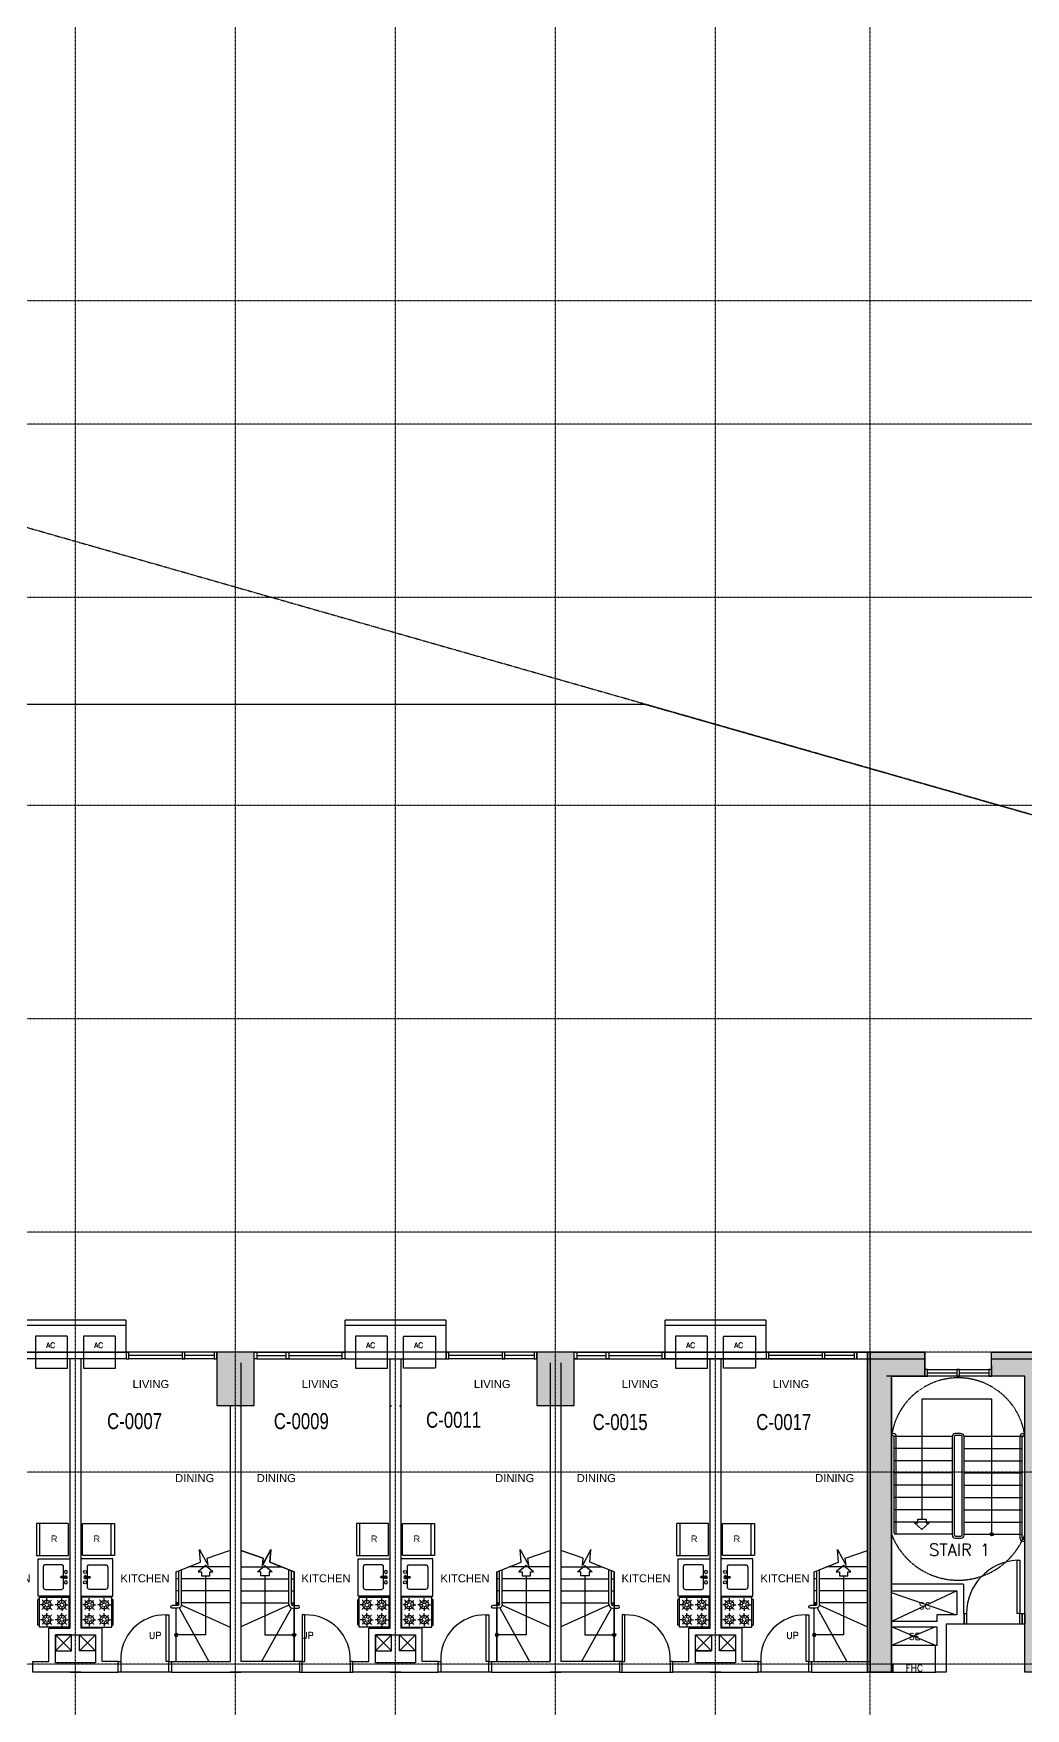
# Model space of a CAD drawing. Header units: inches. Extents: x -189245 to 740841, y -215444 to 469401.
# Drawn here: x 92276 to 110876, y -115911 to -84505 of the extents above; entities that cross this region are included whole.
import ezdxf
from ezdxf.enums import TextEntityAlignment as Align

# ---------------------------------------------------------------- set-up
doc = ezdxf.new("R2010")
doc.units = ezdxf.units.IN
doc.header["$LTSCALE"] = 10
doc.header["$MEASUREMENT"] = 0
for name, pattern in [('GRID NORMAL$0$GRID BASEMENT$0$GRID GROUND$0$GRID$0$$0$PHANTOM', [2.5, 1.25, -0.25, 0.25, -0.25, 0.25, -0.25]), ('HIDDEN', [0.375, 0.25, -0.125]), ('HIDDEN2', [0.1875, 0.125, -0.0625])]:
    doc.linetypes.add(name, pattern=pattern)
for name, color, linetype in [('2', 2, 'Continuous'), ('3', 252, 'Continuous'), ('A-CMU PLASTER', 8, 'Continuous'), ('A-CMU WALL', 4, 'Continuous'), ('A-DOOR', 1, 'Continuous'), ('A-EQUIPMENT', 2, 'Continuous'), ('A-EQUIPTMENT', 1, 'Continuous'), ('A-FIXTURE', 2, 'Continuous'), ('A-GRID', 8, 'Continuous'), ('A-HATCH-CMU', 8, 'Continuous'), ('A-HATCH-SOLID', 252, 'Continuous'), ('A-RAILING', 2, 'Continuous'), ('A-SHEARWALL', 6, 'Continuous'), ('A-STAIR', 1, 'Continuous'), ('A-TEXT', 3, 'Continuous'), ('A-UNIT NUMBER', 2, 'Continuous'), ('A-WINDOW', 2, 'Continuous'), ('BEAM-BODY PLANS', 150, 'HIDDEN2'), ('COLUMN', 6, 'Continuous'), ('DOORTAG', 1, 'Continuous'), ('GRID BASEMENT$0$A-PROPERTY LINE', 1, 'Continuous'), ('TEXT', 3, 'Continuous'), ('TSG- DIM1', 1, 'Continuous'), ('TSG- DIM_PIPE CHASE', 1, 'Continuous'), ('TSG- plaster', 4, 'Continuous'), ('TSG- PRE CAST', 4, 'Continuous'), ('TSG-DIM_WINDWS', 1, 'Continuous')]:
    doc.layers.add(name, color=color, linetype=linetype)
doc.styles.add('ARIAL', font='ARIAL.TTF', dxfattribs={"width": 0.75})
doc.styles.add('PRSP_Simplex', font='simplex.shx')

# ---------------------------------------------------------------- blocks, each defined once
blk = doc.blocks.new('REF')
at = {"color": 1, "linetype": 'HIDDEN2'}
blk.add_line((-300, 535), (300, 535), dxfattribs=at)
blk.add_lwpolyline([(-300, 0), (300, 0), (300, 600), (-300, 600)], close=True, dxfattribs=at)
blk = doc.blocks.new('RANGE2')
at = {"layer": 'A-FIXTURE', "color": 1, "linetype": 'HIDDEN2'}
for p, q in [((-280, 0), (280, 0)), ((-280, 0), (-280, -560)), ((280, -560), (280, 0)), ((-166, -140), (-262, -140)), ((-158, -122), (-227, -53)), ((-158, -158), (-227, -227)), ((-140, -114), (-140, -18)), ((-140, -166), (-140, -262)), ((-140, -394), (-140, -298)), ((-122, -122), (-53, -53)), ((-122, -158), (-53, -227)), ((-114, -140), (-18, -140)), ((114, -140), (18, -140)), ((122, -122), (53, -53)), ((122, -158), (53, -227)), ((140, -114), (140, -18)), ((140, -166), (140, -262)), ((140, -394), (140, -298)), ((158, -122), (227, -53)), ((158, -158), (227, -227)), ((166, -140), (262, -140)), ((-280, -560), (280, -560)), ((-166, -420), (-262, -420)), ((-246, -560), (-246, -590)), ((-246, -590), (246, -590)), ((-158, -402), (-227, -333)), ((-158, -438), (-227, -507)), ((-140, -446), (-140, -542)), ((-122, -402), (-53, -333)), ((-122, -438), (-53, -507)), ((-114, -420), (-18, -420)), ((114, -420), (18, -420)), ((122, -402), (53, -333)), ((122, -438), (53, -507)), ((140, -446), (140, -542)), ((158, -402), (227, -333)), ((158, -438), (227, -507)), ((166, -420), (262, -420)), ((246, -560), (246, -590))]:
    blk.add_line(p, q, dxfattribs=at)
for centre in [(-140, -140), (140, -140), (-140, -420), (140, -420)]:
    blk.add_circle(centre, 80, dxfattribs=at)
blk = doc.blocks.new('SINK3')
at = {"layer": 'A-FIXTURE', "color": 2, "linetype": 'Continuous'}
for p, q in [((421, 17), (335, 17)), ((421, -12), (335, -12))]:
    blk.add_line(p, q, dxfattribs=at)
blk.add_lwpolyline([(40, 232), (342, 232, -0.414214), (382, 192), (382, -192, -0.414214), (342, -232), (40, -232, -0.414214), (0, -192), (0, 192, -0.414214)], format="xyb", close=True, dxfattribs=at)
at = {"layer": 'A-FIXTURE', "color": 2, "linetype": 'ByBlock'}
for centre in [(425, 100), (425, -95)]:
    blk.add_circle(centre, 28.8, dxfattribs=at)
at = {"layer": 'A-FIXTURE', "color": 2, "linetype": 'Continuous'}
for centre, radius, start, end in [((342, 3), 15.7, 115.7914, 244.2086), ((421, 3), 27.3, 211.2757, 148.7243), ((414, 3), 15.7, 295.7914, 64.2086)]:
    blk.add_arc(centre, radius, start, end, dxfattribs=at)
blk = doc.blocks.new('A$C5637576F')
at = {"layer": 'A-FIXTURE'}
blk.add_lwpolyline([(0, 600), (600, 600), (600, 1300), (0, 1300)], dxfattribs=at)
at = {"layer": 'A-FIXTURE', "extrusion": (-1.97215e-31, -2.87222e-43, -1), "zscale": -1, "rotation": 90}
blk.add_blockref('REF', (-31, 1661), dxfattribs=at)
at = {"layer": 'A-FIXTURE', "extrusion": (6.16298e-32, -1.81217e-47, -1), "xscale": -1, "zscale": -0.9999999999999999, "rotation": 180}
blk.add_blockref('SINK3', (-505, 959), dxfattribs=at)
at = {"layer": 'A-FIXTURE', "linetype": 'HIDDEN2', "extrusion": (1.97215e-31, -8.75812e-47, -1), "xscale": -1, "zscale": -1, "rotation": 270}
blk.add_blockref('RANGE2', (-19, 300), dxfattribs=at)
at = {"layer": 'A-TEXT', "insert": (363, 1739), "char_height": 125, "width": 5794.76, "attachment_point": 3}
blk.add_mtext('{\\fArial|b0|i0|c0|p34;R}', dxfattribs=at)
blk = doc.blocks.new('A$C4F220A58')
at = {"layer": 'A-FIXTURE'}
for p, q in [((-6050, -5550), (-6050, -4950)), ((-7450, -5550), (-6050, -5550)), ((-7450, -12450), (-6050, -12450)), ((-6050, -12450), (-6050, -13050))]:
    blk.add_line(p, q, dxfattribs=at)
for points in [[(-31600, -6825), (-31000, -6825), (-31000, -6125), (-31600, -6125)], [(-25800, -6825), (-26400, -6825), (-26400, -6125), (-25800, -6125)], [(-19800, -6825), (-20400, -6825), (-20400, -6125), (-19800, -6125)], [(-19600, -6825), (-19000, -6825), (-19000, -6125), (-19600, -6125)], [(-13800, -6825), (-14400, -6825), (-14400, -6125), (-13800, -6125)], [(-16800, -11474), (-17400, -11474), (-17400, -12174), (-16800, -12174)]]:
    blk.add_lwpolyline(points, dxfattribs=at)
at = {"layer": 'A-FIXTURE', "xscale": -1}
blk.add_blockref('RANGE2', (-5730, -4967), dxfattribs=at)
at = {"layer": 'A-FIXTURE', "extrusion": (-1.43477e-47, -6.16298e-32, -1), "xscale": -1, "zscale": -1, "rotation": 270}
blk.add_blockref('SINK3', (6589, -5481), dxfattribs=at)
at = {"layer": 'A-FIXTURE', "xscale": -1}
for p, rotation in [((-31569, -5764), 270), ((-7410, -11500), 270), ((-16831, -12535), 90)]:
    blk.add_blockref('REF', p, dxfattribs=dict(at, rotation=rotation))
at = {"layer": 'A-FIXTURE'}
for name, p, rotation in [('REF', (-25831, -5764), 90), ('REF', (-19832, -5764), 90), ('REF', (-13831, -5764), 90), ('SINK3', (-19095, -6466), 180), ('REF', (-7410, -6550), 270), ('RANGE2', (-5730, -13032), 180)]:
    blk.add_blockref(name, p, dxfattribs=dict(at, rotation=rotation))
at = {"layer": 'A-FIXTURE', "extrusion": (-1.97215e-31, -2.63707e-43, -1), "zscale": -1, "rotation": 90}
blk.add_blockref('REF', (19569, -5764), dxfattribs=at)
at = {"layer": 'A-FIXTURE', "extrusion": (6.16298e-32, -7.36223e-45, -1), "xscale": -1, "zscale": -0.9999999999999999, "rotation": 180}
blk.add_blockref('SINK3', (31095, -6466), dxfattribs=at)
at = {"layer": 'A-FIXTURE', "extrusion": (-6.16298e-32, -7.36223e-45, -1), "zscale": -0.9999999999999999, "rotation": 180}
for p in [(26305, -6466), (14305, -6466)]:
    blk.add_blockref('SINK3', p, dxfattribs=at)
at = {"layer": 'A-FIXTURE', "extrusion": (-6.16298e-32, -1.81217e-47, -1), "zscale": -0.9999999999999999, "rotation": 180}
blk.add_blockref('SINK3', (20305, -6466), dxfattribs=at)
at = {"layer": 'A-FIXTURE', "linetype": 'HIDDEN2', "extrusion": (1.97215e-31, -2.36106e-44, -1), "xscale": -1, "zscale": -1, "rotation": 270}
blk.add_blockref('RANGE2', (31582, -7125), dxfattribs=at)
at = {"layer": 'A-FIXTURE', "linetype": 'HIDDEN2', "extrusion": (-1.97215e-31, -2.36106e-44, -1), "zscale": -1, "rotation": 90}
for p in [(25818, -7125), (13818, -7125)]:
    blk.add_blockref('RANGE2', p, dxfattribs=at)
at = {"layer": 'A-FIXTURE', "linetype": 'HIDDEN2', "extrusion": (-1.97215e-31, -1.09476e-46, -1), "zscale": -1, "rotation": 90}
blk.add_blockref('RANGE2', (19819, -7125), dxfattribs=at)
at = {"layer": 'A-FIXTURE', "linetype": 'HIDDEN2', "rotation": 90}
blk.add_blockref('RANGE2', (-19582, -7125), dxfattribs=at)
at = {"layer": 'A-FIXTURE', "linetype": 'HIDDEN2', "extrusion": (-1.97215e-31, 2.36106e-44, -1), "xscale": -1, "zscale": -1, "rotation": 90}
blk.add_blockref('RANGE2', (16818, -11174), dxfattribs=at)
at = {"layer": 'A-FIXTURE', "extrusion": (-6.16298e-32, 7.36223e-45, -1), "xscale": -1, "zscale": -0.9999999999999999}
blk.add_blockref('SINK3', (17305, -11833), dxfattribs=at)
at = {"layer": 'A-FIXTURE', "extrusion": (-1.43477e-47, 6.16298e-32, -1), "zscale": -1, "rotation": 270}
blk.add_blockref('SINK3', (6589, -12519), dxfattribs=at)
at = {"layer": 'TSG-DIM_WINDWS'}
for p in [(-25600, -7425), (-13600, -7425)]:
    blk.add_blockref('A$C5637576F', p, dxfattribs=at)
at = {"layer": 'A-TEXT', "char_height": 125, "width": 5794.76}
for insert, attachment_point in [((-31237, -5686), 3), ((-26163, -5686), 1), ((-20164, -5686), 1), ((-19237, -5686), 3), ((-14163, -5686), 1), ((-7094, -6523), 3), ((-7094, -11526), 9), ((-17144, -12613), 7)]:
    blk.add_mtext('{\\fArial|b0|i0|c0|p34;R}', dxfattribs=dict(at, insert=insert, attachment_point=attachment_point))
at = {"layer": 'TEXT', "char_height": 150, "width": 1290}
for s, insert, attachment_point in [('{\\fArial|b0|i0|c0|p34;LIVING}', (-29943, -2924), 9), ('{\\fArial|b0|i0|c0|p34;LIVING}', (-27457, -2924), 7), ('{\\fArial|b0|i0|c0|p34;LIVING}', (-23943, -2924), 9), ('{\\fArial|b0|i0|c0|p34;LIVING}', (-21457, -2924), 7), ('{\\fArial|b0|i0|c0|p34;LIVING}', (-18230, -2924), 7), ('{\\fArial|b0|i0|c0|p34;LIVING}', (-15457, -2924), 7), ('{\\fArial|b0|i0|c0|p34;LIVING}', (-11943, -2924), 9), ('{\\fArial|b0|i0|c0|p34;LIVING}', (-2026, -3302), 9), ('{\\fArial|b0|i0|c0|p34;BEDROOM 2}', (-6785, -3532), 1), ('{\\fArial|b0|i0|c0|p34;DINING}', (-29098, -4688), 9), ('{\\fArial|b0|i0|c0|p34;DINING}', (-28302, -4688), 7), ('{\\fArial|b0|i0|c0|p34;DINING}', (-23098, -4688), 9), ('{\\fArial|b0|i0|c0|p34;DINING}', (-22302, -4688), 7), ('{\\fArial|b0|i0|c0|p34;DINING}', (-17098, -4688), 9), ('{\\fArial|b0|i0|c0|p34;DINING}', (-16302, -4688), 7), ('{\\fArial|b0|i0|c0|p34;DINING}', (-11098, -4688), 9), ('{\\fArial|b0|i0|c0|p34;DINING}', (-1762, -5521), 9), ('{\\fArial|b0|i0|c0|p34;KITCHEN}', (-5347, -6385), 9), ('{\\fArial|b0|i0|c0|p34;KITCHEN}', (-29938, -6566), 9), ('{\\fArial|b0|i0|c0|p34;KITCHEN}', (-27462, -6566), 7), ('{\\fArial|b0|i0|c0|p34;KITCHEN}', (-23938, -6566), 9), ('{\\fArial|b0|i0|c0|p34;KITCHEN}', (-21462, -6566), 7), ('{\\fArial|b0|i0|c0|p34;KITCHEN}', (-15462, -6566), 7), ('{\\fArial|b0|i0|c0|p34;KITCHEN}', (-11938, -6566), 9), ('{\\fArial|b0|i0|c0|p34;KITCHEN}', (-17442, -11867), 9), ('{\\fArial|b0|i0|c0|p34;KITCHEN}', (-5347, -11665), 3), ('{\\fArial|b0|i0|c0|p34;DINING}', (-1762, -12528), 3), ('{\\fArial|b0|i0|c0|p34;DINING}', (-17219, -13673), 9), ('{\\fArial|b0|i0|c0|p34;BEDROOM 2}', (-6785, -14409), 1), ('{\\fArial|b0|i0|c0|p34;LIVING}', (-2026, -14748), 3), ('{\\fArial|b0|i0|c0|p34;LIVING}', (-18105, -15132), 9)]:
    blk.add_mtext(s, dxfattribs=dict(at, insert=insert, attachment_point=attachment_point))
blk = doc.blocks.new('A$C43B13249')
at = {"layer": 'A-RAILING', "color": 2}
for p, q in [((900, 1075), (900, 1723)), ((950, 1075), (950, 1703)), ((975, 1050), (1075, 1050)), ((975, 1000), (1075, 1000))]:
    blk.add_line(p, q, dxfattribs=at)
for centre, radius, start, end in [((975, 1075), 75, 180, 270), ((975, 1075), 25, 180, 270), ((1075, 1025), 25, 270, 90)]:
    blk.add_arc(centre, radius, start, end, dxfattribs=at)
at = {"layer": 'A-STAIR'}
for p, q in [((0, 1775), (768, 1775)), ((1000, 1050), (1000, 1683)), ((0, 1550), (900, 1550)), ((0, 1325), (900, 1325)), ((950, 1550), (1000, 1550)), ((950, 1325), (1000, 1325)), ((0, 1100), (900, 1100)), ((902, 1056), (0, 650)), ((947, 1005), (389, 0)), ((1000, 1100), (950, 1078)), ((950, 1100), (1000, 1100)), ((1000, 1100), (972, 1050)), ((1000, 0), (1000, 1000))]:
    blk.add_line(p, q, dxfattribs=at)
at = {"layer": 'A-STAIR', "color": 2}
blk.add_lwpolyline([(1000, 1683), (545, 1864), (565, 2102), (403, 1802), (420, 1936), (0, 2079)], dxfattribs=at)
blk.add_lwpolyline([(313, 1679), (450, 1803), (586, 1679), (528, 1679), (528, 1610), (372, 1610), (372, 1679)], close=True, dxfattribs=at)
at = {"layer": 'A-STAIR'}
blk.add_lwpolyline([(450, 1610), (450, 500), (1000, 500)], dxfattribs=at)
at = {"layer": 'A-STAIR', "color": 2}
blk.add_circle((1000, 500), 30, dxfattribs=at)
blk = doc.blocks.new('grid')
at = {"layer": 'A-GRID', "linetype": 'GRID NORMAL$0$GRID BASEMENT$0$GRID GROUND$0$GRID$0$$0$PHANTOM'}
for p, q in [((-68858.8, -228688.5), (-68858.8, -289256.3)), ((-65858.8, -228688.5), (-65858.8, -289256.3)), ((-62858.8, -228688.5), (-62858.8, -289256.3)), ((-59858.8, -228688.5), (-59858.8, -289256.3)), ((-56858.8, -228688.5), (-56858.8, -289256.3)), ((-53958.8, -228688.5), (-53958.8, -289256.3)), ((-33688.1, -235324.1), (-100703.6, -235324.1)), ((-33688.1, -237636.6), (-100703.6, -237636.6)), ((-33688.1, -240886.6), (-100703.6, -240886.6)), ((-33688.1, -244786.6), (-100703.6, -244786.6)), ((-33688.1, -248786.6), (-100703.6, -248786.6)), ((-33688.1, -252786.6), (-100703.5, -252786.6)), ((-33688.1, -255036.6), (-100703.5, -255036.6)), ((-33688.1, -257286.6), (-100703.5, -257286.6)), ((-33688.1, -260886.6), (-100703.6, -260886.6))]:
    blk.add_line(p, q, dxfattribs=at)

msp = doc.modelspace()

# ---------------------------------------------------------------- hatches: boundary and pattern name
at = {"layer": 'A-HATCH-SOLID'}
for points in [[(108364.01965, -115230.85693), (108364.01965, -109680.85693), (108989.01965, -109680.85693), (108989.01965, -109230.85693), (107914.01965, -109230.85693), (107914.01965, -115230.85693)], [(110864.01965, -115230.85693), (110864.01965, -109680.85693), (110239.01965, -109680.85693), (110239.01965, -109230.85693), (111314.01965, -109230.85693), (111314.01965, -115230.85693)]]:
    msp.add_hatch(color=254, dxfattribs=at).paths.add_polyline_path(points)
at = {"layer": 'COLUMN', "linetype": 'Continuous'}
for points in [[(95714.01965, -110230.85693), (96414.01965, -110230.85693), (96414.01965, -109230.85693), (95714.01965, -109230.85693)], [(101714.37779, -110230.85693), (102414.37779, -110230.85693), (102414.37779, -109230.85693), (101714.37779, -109230.85693)]]:
    msp.add_hatch(color=253, dxfattribs=at).paths.add_polyline_path(points)

# ---------------------------------------------------------------- linework, layer by layer
at = {"layer": '2', "color": 2}
for points in [[(94814.01965, -115030.85693), (94764.01965, -115030.85693), (94764.01965, -114155.85693), (94814.01965, -114155.85693)], [(97314.01965, -115030.85693), (97364.01965, -115030.85693), (97364.01965, -114155.85693), (97314.01965, -114155.85693)], [(100814.01965, -115030.85693), (100764.01965, -115030.85693), (100764.01965, -114155.85693), (100814.01965, -114155.85693)], [(103314.01965, -115030.85693), (103364.01965, -115030.85693), (103364.01965, -114155.85693), (103314.01965, -114155.85693)], [(106814.01965, -115030.85693), (106764.01965, -115030.85693), (106764.01965, -114155.85693), (106814.01965, -114155.85693)], [(93864.01965, -115030.85693), (93914.01965, -115030.85693), (93914.01965, -115230.85693), (93864.01965, -115230.85693)], [(94814.01965, -115030.85693), (94864.01965, -115030.85693), (94864.01965, -115230.85693), (94814.01965, -115230.85693)], [(97314.01965, -115030.85693), (97264.01965, -115030.85693), (97264.01965, -115230.85693), (97314.01965, -115230.85693)], [(98264.01965, -115030.85693), (98214.01965, -115030.85693), (98214.01965, -115230.85693), (98264.01965, -115230.85693)], [(99864.01965, -115030.85693), (99914.01965, -115030.85693), (99914.01965, -115230.85693), (99864.01965, -115230.85693)], [(100814.01965, -115030.85693), (100864.01965, -115030.85693), (100864.01965, -115230.85693), (100814.01965, -115230.85693)], [(103314.01965, -115030.85693), (103264.01965, -115030.85693), (103264.01965, -115230.85693), (103314.01965, -115230.85693)], [(104264.01965, -115030.85693), (104214.01965, -115030.85693), (104214.01965, -115230.85693), (104264.01965, -115230.85693)], [(105864.01965, -115030.85693), (105914.01965, -115030.85693), (105914.01965, -115230.85693), (105864.01965, -115230.85693)], [(106814.01965, -115030.85693), (106864.01965, -115030.85693), (106864.01965, -115230.85693), (106814.01965, -115230.85693)]]:
    msp.add_lwpolyline(points, close=True, dxfattribs=at)
at = {"layer": '3', "color": 251, "linetype": 'GRID NORMAL$0$GRID BASEMENT$0$GRID GROUND$0$GRID$0$$0$PHANTOM', "flags": 128}
msp.add_lwpolyline([(122371.35219, -102411.03171), (121907.36937, -111088.63621), (122289.02822, -123192.62054), (123264.2428, -131263.91886), (68600.45806, -144612.45953), (67343.32397, -137766.93444), (66388.25096, -130469.16522), (65807.8851, -123132.083), (65604.30197, -115794.90685), (65780.48662, -108467.02455), (66335.07245, -101137.97723), (67262.72419, -93856.83294), (68496.50524, -87007.06036), (122390.30657, -102403.83529)], dxfattribs=at)
at = {"layer": 'A-CMU PLASTER', "ltscale": 10}
for p, q in [((108989.14465, -109480.91053), (108989.14465, -109680.91053)), ((110239.01965, -109480.85693), (110239.01965, -109680.85693))]:
    msp.add_line(p, q, dxfattribs=at)
at = {"layer": 'A-CMU WALL', "color": 1}
for p, q in [((109565.29642, -114155.01), (108366.33574, -113743.30139)), ((109191.33574, -114730.40139), (108366.33574, -114379.90139)), ((109189.20434, -114379.90139), (108366.33579, -114730.40137))]:
    msp.add_line(p, q, dxfattribs=at)
at = {"layer": 'A-CMU WALL', "color": 1, "linetype": 'ByBlock', "ltscale": 100}
msp.add_line((109588.95109, -113706.35201), (108366.46074, -114279.90139), dxfattribs=at)
at = {"layer": 'A-CMU WALL'}
msp.add_lwpolyline([(109588.95109, -113706.35201), (109588.95109, -114155.85693), (109214.20434, -114155.85693), (109214.20434, -114280.85689), (108364.10373, -114280.85689), (108364.10373, -113706.35201), (109588.95109, -113706.35201)], dxfattribs=at)
msp.add_lwpolyline([(108364.42106, -114379.49651), (109214.20434, -114379.49651), (109214.20434, -114730.40139), (108364.27658, -114729.97711)], close=True, dxfattribs=at)
at = {"layer": 'A-DOOR'}
for p, q in [((94814.01965, -115230.85693), (93914.01965, -115230.85693)), ((97314.01965, -115230.85693), (98214.01965, -115230.85693)), ((100814.01965, -115230.85693), (99914.01965, -115230.85693)), ((103314.01965, -115230.85693), (104214.01965, -115230.85693)), ((106814.01965, -115230.85693), (105914.01965, -115230.85693))]:
    msp.add_line(p, q, dxfattribs=at)
at = {"layer": 'A-DOOR', "color": 2}
for points in [[(110768.95715, -114130.01), (110718.95715, -114130.01), (110718.95715, -113130.01), (110768.95715, -113130.01)], [(109723.95715, -114130.01), (109768.95715, -114130.01), (109768.95715, -114330.01), (109723.95715, -114330.01)], [(110768.95715, -114130.01), (110813.95715, -114130.01), (110813.95715, -114330.01), (110768.95715, -114330.01)], [(110814.01965, -114130.47669), (110864.01965, -114130.47669), (110863.95715, -114330.01), (110813.95715, -114330.01)]]:
    msp.add_lwpolyline(points, close=True, dxfattribs=at)
at = {"layer": 'A-DOOR', "color": 1}
msp.add_arc((110776.52358, -114135.94811), 1007.58392, 93.275270886, 179.662330542, dxfattribs=at)
at = {"layer": 'A-DOOR'}
for centre, start, end in [((94743.41722, -114986.20029), 88.578672422, 183.081958546), ((94743.41722, -114986.20029), 88.578672422, 183.081958546), ((97384.62208, -114986.20029), 356.918041454, 91.421327578), ((97384.62208, -114986.20029), 356.918041454, 91.421327578), ((100743.41723, -114986.20029), 88.578672422, 183.081958546), ((100743.41723, -114986.20029), 88.578672422, 183.081958546), ((103384.62208, -114986.20029), 356.918041454, 91.421327578), ((103384.62208, -114986.20029), 356.918041454, 91.421327578), ((106743.41723, -114986.20029), 88.578672422, 183.081958546), ((106743.41723, -114986.20029), 88.578672422, 183.081958546)]:
    msp.add_arc(centre, 830.59891, start, end, dxfattribs=at)
at = {"layer": 'A-EQUIPMENT', "ltscale": 100}
for points in [[(94014.01965, -109230.85691), (94014.01965, -108730.85691), (92114.01965, -108730.85691), (92114.01965, -109230.85691)], [(100014.01965, -109230.85691), (100014.01965, -108730.85691), (98114.01965, -108730.85691), (98114.01965, -109230.85691)], [(106014.01965, -109230.85691), (106014.01965, -108730.85691), (104114.01965, -108730.85691), (104114.01965, -109230.85691)]]:
    msp.add_lwpolyline(points, dxfattribs=at)
at = {"layer": 'A-EQUIPTMENT', "linetype": 'HIDDEN'}
for points in [[(94014.01965, -108730.85691), (94014.01965, -108630.85691), (92114.01965, -108630.85691), (92114.01965, -108730.85691)], [(100014.01965, -108730.85691), (100014.01965, -108630.85691), (98114.01965, -108630.85691), (98114.01965, -108730.85691)], [(106014.01965, -108730.85691), (106014.01965, -108630.85691), (104114.01965, -108630.85691), (104114.01965, -108730.85691)]]:
    msp.add_lwpolyline(points, dxfattribs=at)
at = {"layer": 'A-EQUIPTMENT', "color": 1, "linetype": 'HIDDEN2'}
for points in [[(92914.09644, -108930.85691), (92314.09644, -108930.85691), (92314.09644, -109530.85691), (92914.09644, -109530.85691)], [(93814.01966, -108930.85691), (93214.01966, -108930.85691), (93214.01966, -109530.85691), (93814.01966, -109530.85691)], [(98914.01966, -108930.85691), (98314.01966, -108930.85691), (98314.01966, -109530.85691), (98914.01966, -109530.85691)], [(99214.01966, -108930.85691), (99814.01966, -108930.85691), (99814.01966, -109530.85691), (99214.01966, -109530.85691)], [(104914.01965, -108930.85691), (104314.01965, -108930.85691), (104314.01965, -109530.85691), (104914.01965, -109530.85691)], [(105214.01965, -108930.85691), (105814.01965, -108930.85691), (105814.01965, -109530.85691), (105214.01965, -109530.85691)]]:
    msp.add_lwpolyline(points, close=True, dxfattribs=at)
at = {"layer": 'A-HATCH-CMU', "color": 8}
for p, q in [((95964.01965, -110253.05504), (95986.21776, -110230.85693)), ((96164.01965, -110254.89968), (96139.9769, -110230.85693)), ((98964.01965, -110254.89968), (98988.06241, -110230.85693)), ((99164.01965, -110253.05504), (99141.82155, -110230.85693))]:
    msp.add_line(p, q, dxfattribs=at)
at = {"layer": 'A-HATCH-SOLID', "color": 254}
msp.add_line((107964.01965, -109230.85693), (107964.01965, -115230.85693), dxfattribs=at)
at = {"layer": 'A-SHEARWALL'}
for p, q in [((107914.14465, -109230.85693), (108989.14465, -109230.85693)), ((107914.14465, -115230.85693), (107914.14465, -109230.85693)), ((107914.14465, -109230.91053), (108989.14465, -109230.91053)), ((107914.14465, -115230.91053), (107914.14465, -109230.91053)), ((107964.01965, -109430.85693), (107964.01965, -109230.85693)), ((108989.14465, -109230.85693), (108989.14465, -109680.85693)), ((108989.14465, -109230.91053), (108989.14465, -109680.91053)), ((108364.14465, -109680.85693), (108364.14465, -113705.85693)), ((108989.14465, -109680.85693), (108364.14465, -109680.85693)), ((108364.14465, -109680.91053), (108364.14465, -113705.91053)), ((108989.14465, -109680.91053), (108364.14465, -109680.91053)), ((108364.14465, -113830.85693), (108364.14465, -115230.85693)), ((108364.14465, -113830.91053), (108364.14465, -115230.91053)), ((108364.14465, -115230.85693), (107914.14465, -115230.85693)), ((108364.14465, -115230.91053), (107914.14465, -115230.91053))]:
    msp.add_line(p, q, dxfattribs=at)
at = {"layer": 'A-SHEARWALL', "color": 4}
msp.add_line((109723.95715, -114130.0212), (109723.95715, -114326.58062), dxfattribs=at)
at = {"layer": 'A-SHEARWALL'}
for points in [[(108364.01965, -115230.85693), (108364.01965, -109680.85693), (108989.01965, -109680.85693), (108989.01965, -109230.85693), (107914.01965, -109230.85693), (107914.01965, -115230.85693), (108364.01965, -115230.85693)], [(110864.01965, -115230.85693), (110864.01965, -109680.85693), (110239.01965, -109680.85693), (110239.01965, -109230.85693), (111314.01965, -109230.85693), (111314.01965, -115230.85693), (110864.01965, -115230.85693)]]:
    msp.add_lwpolyline(points, dxfattribs=at)
at = {"layer": 'A-STAIR', "linetype": 'Continuous'}
for p, q in [((108340.53091, -110557.15617), (108340.53091, -110557.15617)), ((108364.18241, -110696.78326), (108364.18241, -110696.78326)), ((110863.8569, -110696.78326), (110863.8569, -110696.78326))]:
    msp.add_line(p, q, dxfattribs=at)
at = {"layer": 'A-STAIR', "color": 2, "linetype": 'Continuous'}
for p, q in [((108402.01965, -110755.47669), (108364.01965, -110755.47669)), ((108384.01965, -110793.47669), (108364.01965, -110793.47669)), ((108414.01965, -112622.48333), (108414.01965, -110823.47669)), ((108452.01965, -112630.48333), (108452.01965, -110805.47669)), ((110776.01965, -112724.34102), (110776.01965, -110805.47669)), ((110814.01965, -112716.34102), (110814.01965, -110823.2375)), ((110826.01965, -110755.2375), (110864.01965, -110755.2375)), ((110844.01965, -110793.2375), (110864.01965, -110793.2375)), ((110834.01965, -112736.34102), (110864.01965, -112736.34102)), ((110826.01965, -112774.34102), (110864.01965, -112774.34102))]:
    msp.add_line(p, q, dxfattribs=at)
at = {"layer": 'A-STAIR'}
msp.add_lwpolyline([(110245.51965, -112645.47669), (110245.51965, -110112.35693), (108932.51965, -110112.35693), (108932.51965, -112362.35847)], dxfattribs=at)
at = {"layer": 'A-STAIR', "linetype": 'Continuous'}
for points in [[(108418.65569, -110805.47669), (109506.47569, -110805.47669)], [(109726.19965, -110805.47669), (110814.01965, -110805.47669)], [(109501.83965, -111035.47669), (108414.01965, -111035.47669)], [(109726.19965, -111035.47669), (110814.01965, -111035.47669)], [(109501.83965, -111265.47669), (108414.01965, -111265.47669)], [(109726.19965, -111265.47669), (110814.01965, -111265.47669)], [(109501.83965, -111495.47669), (108414.01965, -111495.47669)], [(109501.83965, -111725.47669), (108414.01965, -111725.47669)], [(109726.19965, -111495.47669), (110814.01965, -111495.47669)], [(109726.19965, -111725.47669), (110814.01965, -111725.47669)], [(109501.83965, -111955.47669), (108414.01965, -111955.47669)], [(109726.19965, -111955.47669), (110814.01965, -111955.47669)], [(109501.83965, -112185.47669), (108414.01965, -112185.47669)], [(109501.83965, -112415.47669), (108414.01965, -112415.47669)], [(109726.19965, -112185.47669), (110814.01965, -112185.47669)], [(109726.19965, -112415.47669), (110814.01965, -112415.47669)], [(109501.83965, -112645.47669), (108414.01965, -112645.47669)], [(109726.19965, -112645.47669), (110814.01965, -112645.47669)]]:
    msp.add_lwpolyline(points, dxfattribs=at)
at = {"layer": 'A-STAIR', "color": 2, "linetype": 'Continuous'}
for points in [[(109726.19965, -110850.09646), (109726.19965, -110818.47669, 0.4038880313), (109660.01761, -110755.47669), (109561.65761, -110755.47669, 0.3991201495), (109501.83965, -110813.17802), (109501.83965, -112636.40356)], [(109564.83965, -110793.47669, 0.4142135624), (109539.83965, -110818.47669), (109539.83965, -112645.37872)], [(109688.19965, -110850.09646), (109688.19965, -110818.47669, 0.4142135624), (109663.19965, -110793.47669), (109564.83965, -110793.47669)], [(109501.83965, -112636.40356), (109501.83965, -112652.94013, 0.4142135624), (109564.83965, -112715.94013), (109663.19965, -112715.94013, 0.4142135624), (109726.19965, -112652.94013), (109726.19965, -112636.40356)], [(109539.83965, -112636.40356), (109539.83965, -112652.94013, 0.4142135624), (109564.83965, -112677.94013), (109663.19965, -112677.94013, 0.4142135624), (109688.19965, -112652.94013), (109688.19965, -112636.40356)]]:
    msp.add_lwpolyline(points, format="xyb", dxfattribs=at)
for points in [[(109688.19965, -112652.94013), (109688.19965, -110818.47669)], [(109726.19965, -111617.49366), (109726.19965, -110818.47669)], [(109726.19965, -112652.94013), (109726.19965, -111617.49366)]]:
    msp.add_lwpolyline(points, dxfattribs=at)
at = {"layer": 'A-STAIR', "color": 2}
msp.add_lwpolyline([(109069.01965, -112431.1786), (108932.51965, -112555.48333), (108796.01965, -112431.1786), (108854.51965, -112431.1786), (108854.51965, -112362.35847), (109010.51965, -112362.35847), (109010.51965, -112431.1786)], close=True, dxfattribs=at)
msp.add_circle((110245.51965, -112645.47669), 30, dxfattribs=at)
at = {"layer": 'A-STAIR', "linetype": 'HIDDEN'}
for centre, radius, start, end in [((109614.01965, -110972.54224), 1261.11494, 7.612606444, 172.387393556), ((109614.01965, -112166.98672), 1338.45159, 200.94644518, 339.05355482)]:
    msp.add_arc(centre, radius, start, end, dxfattribs=at)
at = {"layer": 'A-STAIR', "color": 2, "linetype": 'Continuous'}
for centre, radius, start, end in [((108384.01965, -110823.47669), 30, 0, 90), ((108402.01965, -110805.47669), 50, 0, 90), ((110826.01965, -110805.2375), 50, 90, 180), ((110844.01965, -110823.2375), 30, 90, 180), ((110826.01965, -112724.34102), 50, 180, 270), ((110834.01965, -112716.34102), 20, 180, 270)]:
    msp.add_arc(centre, radius, start, end, dxfattribs=at)
at = {"layer": 'A-WINDOW'}
for p, q in [((94014.01965, -109230.85693), (94064.01965, -109230.85693)), ((95114.01965, -109230.85693), (95064.01965, -109230.85693)), ((95714.01965, -109230.85693), (95664.01965, -109230.85693)), ((96414.01965, -109230.85693), (96464.01965, -109230.85693)), ((97014.01965, -109230.85693), (97064.01965, -109230.85693)), ((98114.01965, -109230.85693), (98064.01965, -109230.85693)), ((100014.01965, -109230.85693), (100064.01965, -109230.85693)), ((101114.01965, -109230.85693), (101064.01965, -109230.85693)), ((101715.64252, -109230.85693), (101665.64252, -109230.85693)), ((102415.64252, -109230.85693), (102465.64252, -109230.85693)), ((103014.01965, -109230.85693), (103064.01965, -109230.85693)), ((104114.01965, -109230.85693), (104064.01965, -109230.85693)), ((106014.01965, -109230.85693), (106064.01965, -109230.85693)), ((107114.01965, -109230.85693), (107064.01965, -109230.85693)), ((107714.01965, -109230.85693), (107664.01965, -109230.85693)), ((95064.01967, -109293.22187), (94063.9415, -109293.17064)), ((95663.97766, -109293.31967), (95114.01965, -109293.26845)), ((96464.09781, -109293.31967), (97014.01964, -109293.22652)), ((97064.01964, -109293.22187), (98064.0978, -109293.17064)), ((101064.01967, -109293.22187), (100063.9415, -109293.17064)), ((101663.9415, -109293.31967), (101114.01967, -109293.22652)), ((102464.09781, -109293.31967), (103014.01964, -109293.22652)), ((103064.01964, -109293.22187), (104064.0978, -109293.17064)), ((107064.01967, -109293.22187), (106063.9415, -109293.17064)), ((107663.9415, -109293.31967), (107114.01967, -109293.22652))]:
    msp.add_line(p, q, dxfattribs=at)
at = {"layer": 'A-WINDOW', "color": 1}
for p, q in [((95664.01965, -109230.85693), (94064.01965, -109230.85693)), ((96464.01965, -109230.85693), (98064.01965, -109230.85693)), ((101665.64252, -109230.85693), (100064.01965, -109230.85693)), ((102414.00801, -109230.85693), (108989.14465, -109230.85693)), ((102465.64252, -109230.85693), (104064.01965, -109230.85693)), ((107664.01965, -109230.85693), (106064.01965, -109230.85693)), ((110239.01965, -109230.85693), (117614.01965, -109230.85693)), ((95663.97184, -109355.81967), (94063.93567, -109355.67064)), ((96464.06746, -109355.81967), (98064.10364, -109355.86153)), ((101665.55851, -109355.86159), (100063.93565, -109355.86159)), ((102413.99637, -109355.85693), (108989.14465, -109355.85693)), ((107664.00801, -109355.85693), (106064.00801, -109355.85693)), ((110239.01965, -109355.85693), (117614.00801, -109355.85693))]:
    msp.add_line(p, q, dxfattribs=at)
at = {"layer": 'A-WINDOW', "color": 1, "ltscale": 50}
msp.add_line((109039.14465, -109555.85693), (110189.01965, -109555.85693), dxfattribs=at)
at = {"layer": 'A-WINDOW', "ltscale": 50}
for p, q in [((109039.14465, -109618.35693), (109589.05088, -109618.35693)), ((109639.05088, -109618.35693), (110189.01965, -109618.35693))]:
    msp.add_line(p, q, dxfattribs=at)
at = {"layer": 'A-WINDOW', "linetype": 'ByBlock', "ltscale": 100}
for points in [[(94063.94731, -109230.67064), (94013.94731, -109230.66598), (94013.93567, -109355.66598), (94063.93567, -109355.67064)], [(95114.02548, -109230.72652), (95064.02548, -109230.72187), (95064.01383, -109355.72187), (95114.01383, -109355.72652)], [(95713.98348, -109230.82433), (95663.98349, -109230.81967), (95663.97184, -109355.81967), (95713.97184, -109355.82433)], [(96414.05582, -109230.82433), (96464.05582, -109230.81967), (96464.06746, -109355.81967), (96414.06746, -109355.82433)], [(97014.01383, -109230.72652), (97064.01383, -109230.72187), (97064.02547, -109355.72187), (97014.02547, -109355.72652)], [(98064.092, -109230.86153), (98114.092, -109230.85688), (98114.10364, -109355.85688), (98064.10364, -109355.86153)], [(100063.94729, -109230.86159), (100013.94729, -109230.85693), (100013.93565, -109355.85693), (100063.93565, -109355.86159)], [(101114.02548, -109230.72652), (101064.02548, -109230.72187), (101064.01383, -109355.72187), (101114.01383, -109355.72652)], [(101714.0313, -109230.85693), (101664.0313, -109230.85227), (101664.01965, -109355.85227), (101714.01965, -109355.85693)], [(102414.00801, -109230.85693), (102464.00801, -109230.85227), (102464.01965, -109355.85227), (102414.01965, -109355.85693)], [(103014.01383, -109230.72652), (103064.01383, -109230.72187), (103064.02547, -109355.72187), (103014.02547, -109355.72652)], [(104064.00801, -109230.86159), (104114.00801, -109230.85693), (104114.01965, -109355.85693), (104064.01965, -109355.86159)], [(106064.03129, -109230.86159), (106014.03129, -109230.85693), (106014.01965, -109355.85693), (106064.01965, -109355.86159)], [(107114.02548, -109230.72652), (107064.02548, -109230.72187), (107064.01383, -109355.72187), (107114.01383, -109355.72652)], [(107714.0313, -109230.85693), (107664.0313, -109230.85227), (107664.01965, -109355.85227), (107714.01965, -109355.85693)]]:
    msp.add_lwpolyline(points, close=True, dxfattribs=at)
at = {"layer": 'A-WINDOW', "ltscale": 50}
for points in [[(108989.14465, -109680.85693), (109039.14465, -109680.85693), (109039.14465, -109555.91053), (108989.14465, -109555.91053)], [(109589.05088, -109680.85693), (109639.05088, -109680.85693), (109639.05088, -109555.85693), (109589.05088, -109555.85693)], [(110189.01965, -109680.85693), (110239.01965, -109680.85693), (110239.01965, -109555.85693), (110189.01965, -109555.85693)]]:
    msp.add_lwpolyline(points, close=True, dxfattribs=at)
at = {"layer": 'BEAM-BODY PLANS', "color": 2, "linetype": 'ByBlock'}
for p, q in [((96164.01965, -112951.71592), (96584.14993, -113095.15543)), ((96566.69302, -113228.69952), (96728.811, -112929.31458)), ((96728.811, -112929.31458), (96708.55153, -113166.89312)), ((96584.14993, -113095.15543), (96566.69302, -113228.69952)), ((96708.55153, -113166.89312), (97164.01965, -113347.82024))]:
    msp.add_line(p, q, dxfattribs=at)
at = {"layer": 'BEAM-BODY PLANS', "color": 1}
for p, q in [((101964.01965, -115030.85693), (101964.01965, -112951.71592)), ((107914.01965, -115030.85693), (107914.01965, -112968.78675)), ((107964.01965, -115030.85693), (107964.01965, -112951.71592)), ((97164.01965, -113347.82024), (97164.01965, -115030.85693)), ((100964.01965, -113347.82024), (100964.01965, -115030.85693)), ((103164.01966, -113347.82024), (103164.01966, -115030.85693)), ((100964.01965, -115030.85693), (101964.01965, -115030.85693)), ((103164.01965, -115030.85693), (102164.01965, -115030.85693)), ((106964.01965, -115030.85693), (107964.01965, -115030.85693)), ((106964.01965, -115030.85693), (107914.01965, -115030.85693))]:
    msp.add_line(p, q, dxfattribs=at)
at = {"layer": 'COLUMN', "linetype": 'Continuous'}
for points in [[(95714.01965, -110230.85693), (96414.01965, -110230.85693), (96414.01965, -109230.85693), (95714.01965, -109230.85693)], [(101714.37779, -110230.85693), (102414.37779, -110230.85693), (102414.37779, -109230.85693), (101714.37779, -109230.85693)]]:
    msp.add_lwpolyline(points, close=True, dxfattribs=at)
at = {"layer": 'DOORTAG', "linetype": 'ByBlock', "ltscale": 100}
msp.add_line((110239.01965, -109680.85693), (108268.12265, -109680.85693), dxfattribs=at)
at = {"layer": 'GRID BASEMENT$0$A-PROPERTY LINE', "color": 1, "linetype": 'HIDDEN'}
msp.add_lwpolyline([(71289.01965, -89518.7913), (76664.01965, -89518.7913), (76664.01965, -91831.32461), (83139.01965, -91831.32461), (83139.01965, -97076.8007), (103741.69566, -97080.90292), (118764.01977, -101368.31886), (118763.38716, -128186.90486), (108452.47205, -130613.1238), (108452.47205, -134881.32461), (83139.32108, -134876.8007), (83139.01965, -140131.32461), (76664.01965, -140131.32461), (76664.01965, -142444.32363), (71289.01965, -142444.34176), (71289.01965, -136831.32461), (70097.8017, -136831.32461, -0.0757802204), (70292.23686, -95131.32461), (71289.01965, -95131.32461), (71289.01965, -89518.7913)], format="xyb", dxfattribs=at)
at = {"layer": 'TSG- DIM1', "color": 3, "linetype": 'HIDDEN2'}
msp.add_lwpolyline([(108389.43364, -115230.62359), (109189.43364, -115230.62359), (109189.43364, -115080.62359), (108389.43364, -115080.62359)], close=True, dxfattribs=at)
at = {"layer": 'TSG- DIM_PIPE CHASE', "linetype": 'ByBlock', "ltscale": 100}
for p, q in [((92689.01965, -114830.85693), (92989.01965, -114530.85693)), ((92989.01965, -114830.85693), (92689.01965, -114530.85693)), ((92989.01965, -114830.85694), (92689.01965, -114530.85694)), ((92689.01965, -114830.85694), (92989.01965, -114530.85694)), ((93439.01965, -114830.85693), (93139.01965, -114530.85693)), ((93139.01965, -114830.85693), (93439.01965, -114530.85693)), ((93439.01965, -114830.85694), (93139.01965, -114530.85694)), ((93139.01965, -114830.85694), (93439.01965, -114530.85694)), ((98689.01965, -114830.85693), (98989.01965, -114530.85693)), ((98989.01965, -114830.85693), (98689.01965, -114530.85693)), ((98989.01965, -114830.85694), (98689.01965, -114530.85694)), ((98689.01965, -114830.85694), (98989.01965, -114530.85694)), ((99439.01965, -114830.85693), (99139.01965, -114530.85693)), ((99139.01965, -114830.85693), (99439.01965, -114530.85693)), ((99439.01965, -114830.85694), (99139.01965, -114530.85694)), ((99139.01965, -114830.85694), (99439.01965, -114530.85694)), ((104689.01965, -114830.85693), (104989.01965, -114530.85693)), ((104989.01965, -114830.85693), (104689.01965, -114530.85693)), ((104989.01965, -114830.85694), (104689.01965, -114530.85694)), ((104689.01965, -114830.85694), (104989.01965, -114530.85694)), ((105439.01965, -114830.85693), (105139.01965, -114530.85693)), ((105139.01965, -114830.85693), (105439.01965, -114530.85693)), ((105439.01965, -114830.85694), (105139.01965, -114530.85694)), ((105139.01965, -114830.85694), (105439.01965, -114530.85694)), ((98689.01965, -114830.85693), (98989.01965, -114830.85693)), ((104689.01965, -114830.85693), (104989.01965, -114830.85693)), ((104689.01965, -114830.85694), (104989.01965, -114830.85694)), ((105439.01965, -114830.85693), (105139.01965, -114830.85693)), ((105439.01965, -114830.85694), (105139.01965, -114830.85694))]:
    msp.add_line(p, q, dxfattribs=at)
at = {"layer": 'TSG- DIM_PIPE CHASE', "color": 4, "linetype": 'Continuous'}
msp.add_line((93439.01965, -115055.85693), (92689.01965, -115055.85693), dxfattribs=at)
for points in [[(92689.01965, -114530.85693), (93439.01965, -114530.85693), (93439.01965, -115055.85693), (92689.01965, -115055.85693)], [(92689.01965, -114530.85694), (93439.01965, -114530.85694), (93439.01965, -115055.85693), (92689.01965, -115055.85693)], [(98689.01965, -114530.85693), (99439.01965, -114530.85694), (99439.01965, -115055.85694), (98689.01965, -115055.85693)], [(98689.01965, -114530.85694), (99439.01965, -114530.85694), (99439.01965, -115055.85693), (98689.01965, -115055.85693)], [(104689.01965, -114530.85693), (105439.01965, -114530.85287), (105439.01965, -115055.85693), (104689.01965, -115055.85693)]]:
    msp.add_lwpolyline(points, close=True, dxfattribs=at)
at = {"layer": 'TSG- DIM_PIPE CHASE', "linetype": 'ByBlock', "ltscale": 100}
for points in [[(92989.01965, -114530.85694), (92689.01965, -114530.85694), (92689.01965, -114830.85694), (92989.01965, -114830.85694)], [(93139.01965, -114530.85694), (93439.01965, -114530.85694), (93439.01965, -114830.85694), (93139.01965, -114830.85694)], [(98989.01965, -114530.85694), (98689.01965, -114530.85694), (98689.01965, -114830.85694), (98989.01965, -114830.85694)], [(99139.01965, -114530.85694), (99439.01965, -114530.85694), (99439.01965, -114830.85694), (99139.01965, -114830.85694)], [(104689.01965, -114530.85694), (104989.01965, -114530.85694), (104988.97085, -114830.78963), (104689.01965, -114830.85589)], [(105139.01965, -114530.85694), (105439.01965, -114530.85694), (105438.97085, -114830.78963), (105139.01965, -114830.85694)]]:
    msp.add_lwpolyline(points, close=True, dxfattribs=at)
at = {"layer": 'TSG- plaster', "color": 4}
for p, q in [((96164.01965, -109430.85693), (96164.01965, -115030.85693)), ((101964.01965, -109430.85693), (101964.01965, -115030.85693)), ((102164.01965, -109430.85693), (102164.01965, -112280.85693)), ((95964.01965, -110230.85693), (95964.01965, -115030.85693)), ((102164.01965, -112280.85693), (102164.01965, -115030.85693)), ((109713.95109, -114130.01909), (109723.95715, -114130.0212)), ((109389.2571, -114330.01), (109389.2571, -115230.39024)), ((109723.95715, -114330.01), (109389.2571, -114330.01)), ((109189.2529, -115080.40141), (109189.2529, -114730.40139)), ((94864.01965, -115030.85693), (94864.01965, -115230.85693)), ((94864.01965, -115030.85693), (95964.01965, -115030.85693)), ((94864.01965, -115230.85693), (96164.01965, -115230.85693)), ((97264.01965, -115230.85693), (95964.01965, -115230.85693)), ((97264.01965, -115030.85693), (96164.01965, -115030.85693)), ((97264.01965, -115030.85693), (97264.01965, -115230.85693)), ((100864.01965, -115030.85693), (100864.01965, -115230.85693)), ((100864.01965, -115030.85693), (101964.01965, -115030.85693)), ((100864.01965, -115230.85693), (102164.01965, -115230.85693)), ((103264.01965, -115230.85693), (101964.01965, -115230.85693)), ((103264.01965, -115030.85693), (102164.01965, -115030.85693)), ((103264.01965, -115030.85693), (103264.01965, -115230.85693)), ((106864.01965, -115030.85693), (106864.01965, -115230.85693)), ((106864.01965, -115030.85693), (107964.01965, -115030.85693)), ((106864.01965, -115230.85693), (108164.01965, -115230.85693)), ((109389.2571, -115230.39024), (109189.43364, -115230.39024))]:
    msp.add_line(p, q, dxfattribs=at)
at = {"layer": 'TSG- plaster', "color": 4, "ltscale": 500}
for q in [(108364.12071, -113581.34666), (109713.95109, -114130.01909)]:
    msp.add_line((109713.95109, -113581.34666), q, dxfattribs=at)
at = {"layer": 'TSG- plaster', "color": 4}
for points in [[(92964.01965, -114405.85693), (92964.01965, -109355.85693)], [(93164.01965, -109355.85693), (93164.01965, -114405.85693)], [(99164.01965, -115230.85693), (98264.01965, -115230.85693), (98264.01965, -115030.85693), (98564.01965, -115030.85693), (98564.01965, -114405.85693), (98964.01965, -114405.85693), (98964.01965, -109355.85693)], [(99164.01965, -109355.85693), (99164.01965, -114405.85693)], [(104964.01965, -114405.85693), (104964.01965, -109355.85693)], [(105164.01965, -109355.85693), (105164.01965, -114405.85693)], [(93164.01965, -115230.85693), (92264.01965, -115230.85693), (92264.01965, -115030.85693), (92564.01965, -115030.85693), (92564.01965, -114405.85693), (92964.01965, -114405.85693)], [(92964.01965, -115230.85693), (93864.01965, -115230.85693), (93864.01965, -115030.85693), (93564.01965, -115030.85693), (93564.01965, -114405.85693), (93164.01965, -114405.85693)], [(98964.01965, -115230.85693), (99864.01965, -115230.85693), (99864.01965, -115030.85693), (99564.01965, -115030.85693), (99564.01965, -114405.85693), (99164.01965, -114405.85693)], [(105164.01965, -115230.85693), (104264.01965, -115230.85693), (104264.01965, -115030.85693), (104564.01965, -115030.85693), (104564.01965, -114405.85693), (104964.01965, -114405.85693)], [(104964.01965, -115230.85693), (105864.01965, -115230.85693), (105864.01965, -115030.85693), (105564.01965, -115030.85693), (105564.01965, -114405.85693), (105164.01965, -114405.85693)]]:
    msp.add_lwpolyline(points, dxfattribs=at)
msp.add_lwpolyline([(108389.43364, -115080.62359), (108364.14465, -115080.62359), (108364.14465, -115230.85693), (108389.43364, -115230.85693)], close=True, dxfattribs=at)
at = {"layer": 'TSG- PRE CAST', "linetype": 'ByBlock', "ltscale": 100}
for points in [[(92114.092, -109230.85693), (94013.93567, -109230.85693), (94013.93567, -109355.66598), (92114.092, -109355.66598)], [(100013.94729, -109230.85693), (98114.092, -109230.85688), (98114.10364, -109355.85688), (100013.93565, -109355.85693)], [(104114.01965, -109230.85693), (106014.01965, -109230.85693), (106014.01965, -109355.85693), (104114.01965, -109355.85693)], [(107714.01965, -109355.85693), (107914.14465, -109355.85693), (107914.14465, -109230.91053), (107714.01965, -109230.91053)]]:
    msp.add_lwpolyline(points, close=True, dxfattribs=at)
at = {"layer": 'TSG-DIM_WINDWS'}
msp.add_line((110768.95715, -114330.01), (109768.95715, -114330.01), dxfattribs=at)

# ---------------------------------------------------------------- block references
at = {"layer": 'A-DOOR'}
msp.add_blockref('A$C4F220A58', (118763.88738, -106980.85693), dxfattribs=at)
at = {"layer": 'TSG- plaster'}
msp.add_blockref('grid', (161916.94016, 145805.75787), dxfattribs=at)
at = {"layer": 'TSG-DIM_WINDWS', "xscale": -1}
for p in [(95952.34815, -115030.85693), (101964.11576, -115030.85693), (107914.14465, -115030.85693)]:
    msp.add_blockref('A$C43B13249', p, dxfattribs=at)
at = {"layer": 'TSG-DIM_WINDWS'}
for p in [(96163.92355, -115030.85693), (102163.92355, -115030.85693)]:
    msp.add_blockref('A$C43B13249', p, dxfattribs=at)

# ---------------------------------------------------------------- texts
at = {"layer": 'A-TEXT', "linetype": 'Continuous', "style": 'PRSP_Simplex'}
for s, height, p in [('STAIR 1', 225, (109641.53813, -112933.37999)), ('SC', 125, (108989.68755, -113987.12824)), ('SE', 125, (108797.92815, -114561.44622)), ('FHC', 125, (108792.91896, -115152.08023))]:
    msp.add_text(s, height=height, dxfattribs=at).set_placement(p, align=Align.MIDDLE)
at = {"layer": 'A-TEXT', "style": 'PRSP_Simplex'}
for p in [(94442.10334, -114605.08215), (97297.03376, -114605.08215), (106392.22834, -114605.08215)]:
    msp.add_text('UP', height=125, dxfattribs=at).set_placement(p)
at = {"layer": 'A-TEXT', "char_height": 100, "width": 5794.7602848, "attachment_point": 1}
for insert in [(92513.29525, -109050.7587), (93413.21846, -109050.7587), (98513.21846, -109050.7587), (99413.21846, -109050.7587), (104513.21846, -109050.7587), (105413.21846, -109050.7587)]:
    msp.add_mtext('{\\Fromans|c0;AC}', dxfattribs=dict(at, insert=insert))
at = {"layer": 'A-UNIT NUMBER', "style": 'ARIAL', "width": 0.75}
for s, p in [('C-0007', (93655.60843, -110673.13037)), ('C-0009', (96782.70992, -110673.13037)), ('C-0011', (99637.5948, -110647.49209)), ('C-0015', (102759.68596, -110689.81158)), ('C-0017', (105827.4971, -110689.81158))]:
    msp.add_text(s, height=300, dxfattribs=at).set_placement(p)
at = {"layer": 'TEXT', "insert": (100826.13858, -113546.92011), "char_height": 150, "width": 1290, "attachment_point": 9}
msp.add_mtext('{\\fArial|b0|i0|c0|p34;KITCHEN}', dxfattribs=at)

doc.saveas('drawing.dxf')
